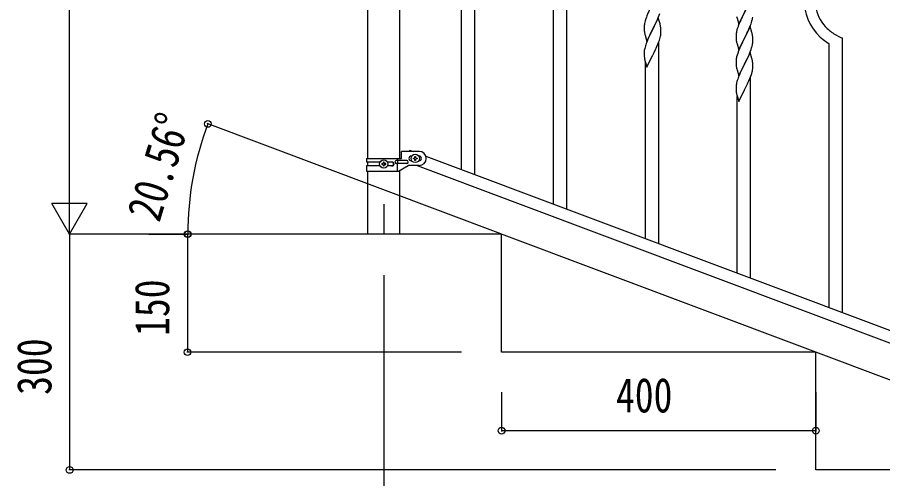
# Model space of a CAD drawing. Units: millimetres, scale not verified. Extents: x -4015 to 4015, y -2862 to 2860.
# Drawn here: x 13 to 1115, y 649 to 1236 of the extents above; entities that cross this region are included whole.
import ezdxf
from ezdxf.enums import TextEntityAlignment as Align

# ---------------------------------------------------------------- set-up
doc = ezdxf.new("R2010")
doc.units = ezdxf.units.MM
doc.header["$LTSCALE"] = 10
doc.layers.add('0-3_YKK_A1', color=4, linetype='Continuous')
doc.layers.add('0-4_YKK_D', color=6, linetype='Continuous')
doc.styles.add('ＭＳ ゴシック', font='')
doc.styles.get('ＭＳ ゴシック').set_extended_font_data('MS Gothic')

msp = doc.modelspace()

# ---------------------------------------------------------------- linework, layer by layer
at = {"layer": '0-3_YKK_A1'}
for p, q in [((578.69, 1042.33), (578.69, 1899.61)), ((459.44, 1056.45), (459.44, 1890.1)), ((499.94, 1056.45), (499.94, 1890.1)), ((595.69, 1035.95), (595.69, 1893.23)), ((695.69, 998.44), (695.69, 1334.13)), ((712.69, 992.07), (712.69, 1341.21)), ((949.19, 1234.72), (949.4, 1236.05)), ((829.69, 948.18), (829.69, 1204.45)), ((1046.69, 866.79), (1046.69, 1202.48)), ((1063.69, 860.41), (1063.69, 1209.56)), ((812.69, 954.56), (812.69, 1179.14)), ((946.69, 904.3), (946.69, 1160.56)), ((929.69, 910.67), (929.69, 1135.26)), ((502.19, 1056.45), (502.19, 1065.45)), ((524.69, 1065.45), (502.19, 1065.45)), ((512.38, 1065.45), (512.96, 1066.98)), ((512.96, 1066.98), (517.05, 1065.45)), ((514.69, 1059.45), (515.32, 1059.45)), ((524.06, 1059.45), (524.69, 1059.45)), ((533.19, 1059.39), (1237.05, 795.39)), ((457.69, 1056.45), (457.69, 1051.95)), ((457.69, 1056.45), (502.19, 1056.45)), ((475.01, 1051.95), (457.69, 1051.95)), ((457.69, 1046.95), (457.69, 1040.45)), ((475.02, 1046.95), (457.69, 1046.95)), ((459.44, 1046.95), (459.44, 1051.95)), ((478.25, 1049.92), (477.29, 1049.92)), ((481.13, 1048.96), (482.09, 1048.96)), ((490.28, 1051.95), (484.36, 1051.95)), ((490.28, 1046.95), (484.36, 1046.95)), ((508.89, 1053.95), (495.81, 1053.95)), ((508.89, 1049.95), (495.81, 1049.95)), ((496.66, 1056.45), (496.66, 1053.95)), ((496.66, 1049.95), (496.66, 1040.45)), ((497.21, 1053.95), (497.21, 1049.95)), ((498.56, 1040.45), (510.69, 1047.45)), ((524.69, 1047.45), (510.69, 1047.45)), ((514.69, 1053.45), (515.32, 1053.45)), ((518.25, 1055.97), (517.29, 1055.97)), ((521.13, 1056.93), (522.09, 1056.93)), ((522.33, 1047.45), (1226.18, 783.44)), ((524.06, 1053.45), (524.69, 1053.45)), ((457.69, 1040.45), (498.56, 1040.45)), ((459.44, 960.1), (459.44, 1040.45)), ((499.94, 960.1), (499.94, 1041.24)), ((479.69, 998.22), (479.69, 960.1)), ((499.94, 960.1), (459.44, 960.1)), ((1429.69, 660.1), (629.69, 960.1)), ((1029.69, 660.1), (1029.69, 810.1)), ((1429.69, 660.1), (1029.69, 660.1))]:
    msp.add_line(p, q, dxfattribs=at)
for points in [[(829.09, 1268.08), (821.86, 1253.23), (821.7, 1252.9), (819.35, 1248.24), (817.59, 1244.59), (817.14, 1243.62), (816.03, 1241.16), (814.76, 1238.14), (813.97, 1236.11), (813.25, 1234.1), (812.46, 1231.62), (811.94, 1229.69), (811.63, 1228.29), (811.39, 1226.94), (811.23, 1225.65), (811.17, 1224.82), (811.14, 1224.02), (811.16, 1222.16), (811.19, 1221.15), (811.24, 1220.2), (811.34, 1218.76), (811.49, 1217.45)], [(928.86, 1237.13), (929.12, 1235.95), (929.37, 1234.99), (931.64, 1227.35), (938.86, 1242.21), (939.03, 1242.54), (943.14, 1250.85), (944.48, 1253.77), (945.55, 1256.28), (946.94, 1259.82), (947.65, 1261.83), (948.27, 1263.81), (948.79, 1265.74), (949.1, 1267.13), (949.34, 1268.49), (949.5, 1269.78), (949.56, 1270.61), (949.58, 1271.41), (949.58, 1272.56), (949.53, 1274.28), (949.47, 1275.53), (949.36, 1276.94)], [(946.09, 1257.06), (938.86, 1242.21), (938.52, 1241.54), (935.91, 1236.34), (934.81, 1234.04), (934.14, 1232.61), (933.03, 1230.15), (931.36, 1226.11), (930.79, 1224.59)], [(811.86, 1215.27), (812.12, 1214.1), (812.37, 1213.14), (814.64, 1205.49), (821.86, 1220.35), (822.03, 1220.68), (823.75, 1224.07), (825.25, 1227.13), (826.14, 1229), (827.69, 1232.42), (828.13, 1233.42), (829.17, 1235.95), (830.3, 1238.98), (830.97, 1240.98)], [(829.09, 1235.21), (821.86, 1220.35), (821.7, 1220.02), (818.7, 1214.04), (817.59, 1211.72), (816.47, 1209.29), (815.39, 1206.79), (814.36, 1204.26), (813.79, 1202.74)], [(831.82, 1225.67), (831.6, 1226.61), (831.35, 1227.57), (829.09, 1235.21)], [(928.19, 1214.21), (928.15, 1213.4), (928.14, 1213), (928.16, 1211.14), (928.19, 1210.13), (928.24, 1209.19), (928.34, 1207.75), (928.49, 1206.44), (928.63, 1205.45), (928.81, 1204.49), (928.91, 1204.02), (929.12, 1203.08), (929.37, 1202.13), (931.64, 1194.48), (938.86, 1209.34), (939.03, 1209.67), (940.96, 1213.47), (942.47, 1216.57), (943.14, 1217.98), (944.48, 1220.9), (945.34, 1222.91), (946.56, 1225.94), (947.3, 1227.96), (947.81, 1229.46), (948.41, 1231.43), (948.79, 1232.87)], [(946.09, 1224.2), (938.86, 1209.34), (938.7, 1209.01), (936.35, 1204.35), (934.59, 1200.7), (934.14, 1199.74), (933.03, 1197.28), (931.76, 1194.26), (930.97, 1192.23), (930.25, 1190.21), (929.46, 1187.73), (928.94, 1185.81), (928.63, 1184.41), (928.39, 1183.06), (928.23, 1181.76), (928.17, 1180.93), (928.14, 1180.13), (928.16, 1178.27), (928.19, 1177.26), (928.24, 1176.32), (928.34, 1174.88), (928.49, 1173.56)], [(948.82, 1214.66), (948.48, 1216.07), (948.29, 1216.8), (946.09, 1224.2)], [(811.91, 1182.17), (812.12, 1181.23), (812.44, 1180.03), (812.8, 1178.76), (814.64, 1172.63), (821.86, 1187.48), (822.03, 1187.81), (823.75, 1191.2), (825.7, 1195.18), (826.37, 1196.6), (827.48, 1199.05), (828.76, 1202.06), (829.94, 1205.1), (830.65, 1207.11), (831.12, 1208.6), (831.67, 1210.54), (832, 1211.95), (832.27, 1213.32), (832.46, 1214.63)], [(832.56, 1215.89), (832.58, 1216.69), (832.58, 1217.83), (832.53, 1219.56), (832.47, 1220.81), (832.36, 1222.22)], [(929.76, 1221.59), (929.32, 1220.12), (928.83, 1218.21), (928.54, 1216.82), (928.32, 1215.49)], [(948.67, 1199.52), (949, 1200.94), (949.27, 1202.3), (949.46, 1203.62)], [(949.56, 1204.87), (949.58, 1205.67), (949.58, 1206.82), (949.53, 1208.55), (949.47, 1209.79), (949.36, 1211.2)], [(811.19, 1192.35), (811.15, 1191.54), (811.14, 1191.14), (811.16, 1189.28), (811.19, 1188.28), (811.24, 1187.33), (811.32, 1186.17)], [(812.76, 1199.73), (812.32, 1198.26), (811.83, 1196.35), (811.54, 1194.97), (811.32, 1193.63)], [(928.86, 1171.39), (929.12, 1170.21), (929.37, 1169.25), (931.64, 1161.61), (938.86, 1176.47), (939.03, 1176.8), (940.75, 1180.18), (942.25, 1183.24), (943.14, 1185.11), (944.69, 1188.53), (945.13, 1189.53), (946.17, 1192.06), (947.3, 1195.09), (947.97, 1197.09)], [(946.09, 1191.33), (938.86, 1176.47), (938.7, 1176.14), (935.7, 1170.16), (934.59, 1167.83), (933.47, 1165.4), (932.39, 1162.9), (931.36, 1160.37), (930.79, 1158.85)], [(948.82, 1181.79), (948.6, 1182.73), (948.35, 1183.68), (946.09, 1191.33)], [(928.91, 1138.29), (929.12, 1137.35), (929.44, 1136.14), (929.8, 1134.88), (931.64, 1128.74), (938.86, 1143.6), (939.03, 1143.93), (940.75, 1147.31), (942.7, 1151.3), (943.37, 1152.72), (944.48, 1155.16), (945.76, 1158.18), (946.94, 1161.22), (947.65, 1163.23), (948.12, 1164.71), (948.67, 1166.65), (949, 1168.07), (949.27, 1169.43), (949.46, 1170.75)], [(949.56, 1172.01), (949.58, 1172.81), (949.58, 1173.95), (949.53, 1175.68), (949.47, 1176.92), (949.36, 1178.33)], [(928.19, 1148.47), (928.15, 1147.66), (928.14, 1147.26), (928.16, 1145.4), (928.19, 1144.39), (928.24, 1143.45), (928.32, 1142.29)], [(929.76, 1155.85), (929.32, 1154.38), (928.83, 1152.47), (928.54, 1151.08), (928.32, 1149.75)], [(519.21, 1057.89), (519.21, 1058.85), (520.17, 1058.85), (520.17, 1057.89)], [(477.29, 1049.92), (477.29, 1048.96), (478.25, 1048.96)], [(480.17, 1050.88), (480.17, 1051.84), (479.21, 1051.84), (479.21, 1050.88)], [(479.21, 1048), (479.21, 1047.04), (480.17, 1047.04), (480.17, 1048)], [(482.09, 1048.96), (482.09, 1049.92), (481.13, 1049.92)], [(517.29, 1055.97), (517.29, 1056.93), (518.25, 1056.93)], [(520.17, 1055.01), (520.17, 1054.05), (519.21, 1054.05), (519.21, 1055.01)], [(522.09, 1056.93), (522.09, 1055.97), (521.13, 1055.97)], [(1029.69, 810.1), (629.69, 810.1), (629.69, 960.1), (229.69, 960.1)]]:
    msp.add_lwpolyline(points, dxfattribs=at)
for centre in [(519.69, 1056.45), (479.69, 1049.44)]:
    msp.add_circle(centre, 5.3, dxfattribs=at)
for centre, radius, start, end in [((1079.36, 1258.08), 64.5, 189.92903, 239.55871), ((1077.9, 1257.29), 48.94, 188.34153, 222.46459), ((902.62, 1243.79), 47.45, 346.68556, 348.97731), ((790.34, 1216.96), 42.38, 9.5641, 11.85586), ((787.55, 1217.36), 45.07, 6.18413, 8.47589), ((1005.39, 1197.34), 79.42, 159.93435, 162.22611), ((1092.18, 1274.04), 70.83, 224.66249, 236.11211), ((866.09, 1225.61), 55.21, 188.49987, 190.79162), ((801.13, 1217.89), 31.5, 354.07349, 356.36524), ((960.13, 1211.6), 32.04, 173.03232, 175.32407), ((907.35, 1205.95), 42.37, 9.56725, 11.859), ((904.5, 1206.35), 45.12, 6.17603, 8.46779), ((1093.66, 1281.05), 77.52, 238.09168, 247.25412), ((888.43, 1175.49), 79.46, 159.94312, 162.23488), ((918.14, 1206.87), 31.49, 354.07159, 356.36334), ((843.18, 1189.74), 32.09, 173.04137, 175.33313), ((887.57, 1215.81), 63.23, 342.78424, 345.07599), ((851.16, 1189.63), 39.99, 184.955, 187.24675), ((871.95, 1193.87), 61.18, 188.73798, 191.02974), ((907.34, 1173.08), 42.38, 9.5641, 11.85586), ((904.55, 1173.48), 45.07, 6.18413, 8.47589), ((983.09, 1181.72), 55.21, 188.49987, 190.79162), ((918.13, 1174), 31.5, 354.07349, 356.36524), ((1005.43, 1131.6), 79.46, 159.94312, 162.23488), ((960.18, 1145.86), 32.09, 173.04137, 175.33313), ((968.16, 1145.74), 39.99, 184.955, 187.24675), ((988.95, 1149.99), 61.18, 188.73798, 191.02974), ((514.69, 1056.45), 3, 90, 270), ((518.25, 1057.89), 0.96, 270, 0), ((521.13, 1057.89), 0.96, 180, 270), ((524.69, 1056.45), 9, 270, 90), ((524.69, 1056.45), 3, 270, 90), ((478.25, 1050.88), 0.96, 270, 0), ((478.25, 1048), 0.96, 0, 90), ((481.13, 1050.88), 0.96, 180, 270), ((481.13, 1048), 0.96, 90, 180), ((489.53, 1049.45), 2.5, 270, 90), ((490.28, 1049.45), 2.5, 270, 90), ((495.81, 1051.95), 2, 90, 270), ((508.89, 1051.95), 2, 270, 90), ((518.25, 1055.01), 0.96, 0, 90), ((521.13, 1055.01), 0.96, 90, 180)]:
    msp.add_arc(centre, radius, start, end, dxfattribs=at)
at = {"layer": '0-4_YKK_D'}
for p, q in [((79.69, 1005.1), (79.69, 1915.1)), ((628.75, 960.45), (254.6, 1100.76)), ((79.69, 960.1), (79.69, 1038.04)), ((79.69, 960.1), (57.19, 999.07)), ((102.19, 999.07), (57.19, 999.07)), ((79.69, 960.1), (102.19, 999.07)), ((183.69, 960.1), (78.69, 960.1)), ((254.94, 960.1), (78.69, 960.1)), ((79.69, 960.1), (79.69, 660.1)), ((180.69, 960.1), (230.69, 960.1)), ((229.69, 960.1), (229.69, 810.1)), ((479.69, 908.1), (479.69, 509.1)), ((578.69, 810.1), (228.69, 810.1)), ((629.69, 759.1), (629.69, 709.1)), ((1029.69, 759.1), (1029.69, 709.1)), ((1029.69, 710.1), (629.69, 710.1)), ((978.69, 660.1), (78.69, 660.1))]:
    msp.add_line(p, q, dxfattribs=at)
for centre in [(255.54, 1100.41), (229.69, 960.1), (230.1, 960.1), (229.69, 810.1), (629.69, 710.1), (1029.69, 710.1), (79.69, 660.1)]:
    msp.add_circle(centre, 4.25, dxfattribs=at)
msp.add_arc((629.69, 960.1), 399.59, 159.44395, 180, dxfattribs=at)

# ---------------------------------------------------------------- texts
at = {"layer": '0-4_YKK_D', "style": 'ＭＳ ゴシック', "width": 0.8}
for s, rotation, p in [('20.56°', 73.079, (206.54, 970.09)), ('150', 90, (219.69, 830.7)), ('300', 90, (69.69, 755.7))]:
    msp.add_text(s, height=43.99, rotation=rotation, dxfattribs=at).set_placement(p, align=Align.BOTTOM_LEFT)
msp.add_text('400', height=43.99, dxfattribs=at).set_placement((775.29, 720.1), align=Align.BOTTOM_LEFT)

doc.saveas('drawing.dxf')
